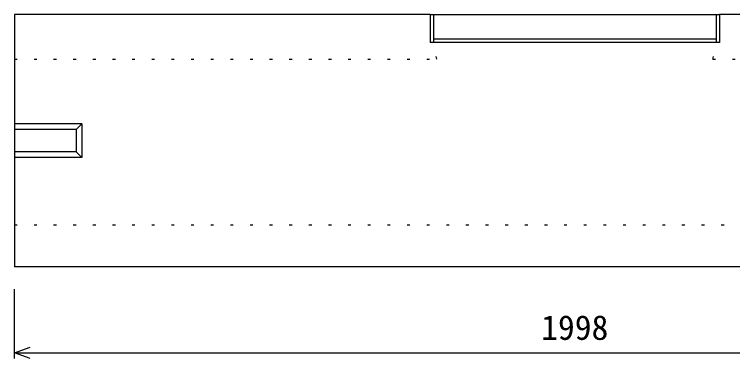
# Model space of a CAD drawing. Units: millimetres, scale not verified. Extents: x -8390 to 25210, y 0 to 11880.
# Drawn here: x -4711 to -3431, y 5804 to 6418 of the extents above; entities that cross this region are included whole.
import ezdxf
from ezdxf.enums import TextEntityAlignment as Align

# ---------------------------------------------------------------- set-up
doc = ezdxf.new("R2010")
doc.units = ezdxf.units.MM
doc.header["$LTSCALE"] = 20
doc.linetypes.add('DOTTED', pattern=[1.75, 0.25, -1.5])
for name, color, linetype, lineweight in [('DIM', 7, 'Continuous', 25), ('HATCH', 6, 'Continuous', 25), ('OUTLINE', 3, 'Continuous', 25), ('OUTLINE2', 4, 'DOTTED', 25)]:
    doc.layers.add(name, color=color, linetype=linetype, lineweight=lineweight)
doc.styles.add('ＭＳ ゴシック', font='')
doc.styles.get('ＭＳ ゴシック').set_extended_font_data('MS Gothic')

msp = doc.modelspace()

# ---------------------------------------------------------------- linework, layer by layer
at = {"layer": 'DIM'}
for p, q in [((-4711.21, 5804.42), (-4711.21, 5927.71)), ((-4711.21, 5814.42), (-4683.02, 5824.68)), ((-4711.21, 5814.42), (-2713.21, 5814.42)), ((-4683.02, 5804.16), (-4711.21, 5814.42))]:
    msp.add_line(p, q, dxfattribs=at)
at = {"layer": 'HATCH'}
for p, q in [((-3970.21, 6417.71), (-3970.21, 6367.71)), ((-3970.21, 6417.71), (-3454.21, 6417.71)), ((-3964.21, 6417.71), (-3964.21, 6367.71)), ((-3460.21, 6417.71), (-3460.21, 6367.71)), ((-3454.21, 6417.71), (-3454.21, 6367.71)), ((-3454.21, 6367.71), (-3970.21, 6367.71)), ((-3460.21, 6373.71), (-3964.21, 6373.71))]:
    msp.add_line(p, q, dxfattribs=at)
at = {"layer": 'OUTLINE'}
for p, q in [((-4711.21, 6417.71), (-4711.21, 5967.71)), ((-3970.21, 6417.71), (-4711.21, 6417.71)), ((-2713.21, 6417.71), (-3454.21, 6417.71)), ((-4591.21, 6222.71), (-4711.21, 6222.71)), ((-4591.21, 6222.71), (-4601.21, 6212.71)), ((-4591.21, 6222.71), (-4591.21, 6162.71)), ((-4601.21, 6212.71), (-4711.21, 6212.71)), ((-4601.21, 6212.71), (-4601.21, 6172.71)), ((-4601.21, 6172.71), (-4711.21, 6172.71)), ((-4591.21, 6162.71), (-4601.21, 6172.71)), ((-4591.21, 6162.71), (-4711.21, 6162.71)), ((-2713.21, 5967.71), (-4711.21, 5967.71))]:
    msp.add_line(p, q, dxfattribs=at)
at = {"layer": 'OUTLINE2'}
for p, q in [((-3958.21, 6337.71), (-3964.21, 6367.71)), ((-3466.21, 6337.71), (-3460.21, 6367.71)), ((-4711.21, 6337.71), (-3958.21, 6337.71)), ((-3466.21, 6337.71), (-2714.21, 6337.71)), ((-4711.21, 6042.71), (-2713.21, 6042.71))]:
    msp.add_line(p, q, dxfattribs=at)

# ---------------------------------------------------------------- texts
at = {"layer": 'DIM', "style": 'ＭＳ ゴシック'}
msp.add_text('1998', height=43.99, dxfattribs=at).set_placement((-3772.21, 5824.42), align=Align.BOTTOM_LEFT)

doc.saveas('drawing.dxf')
